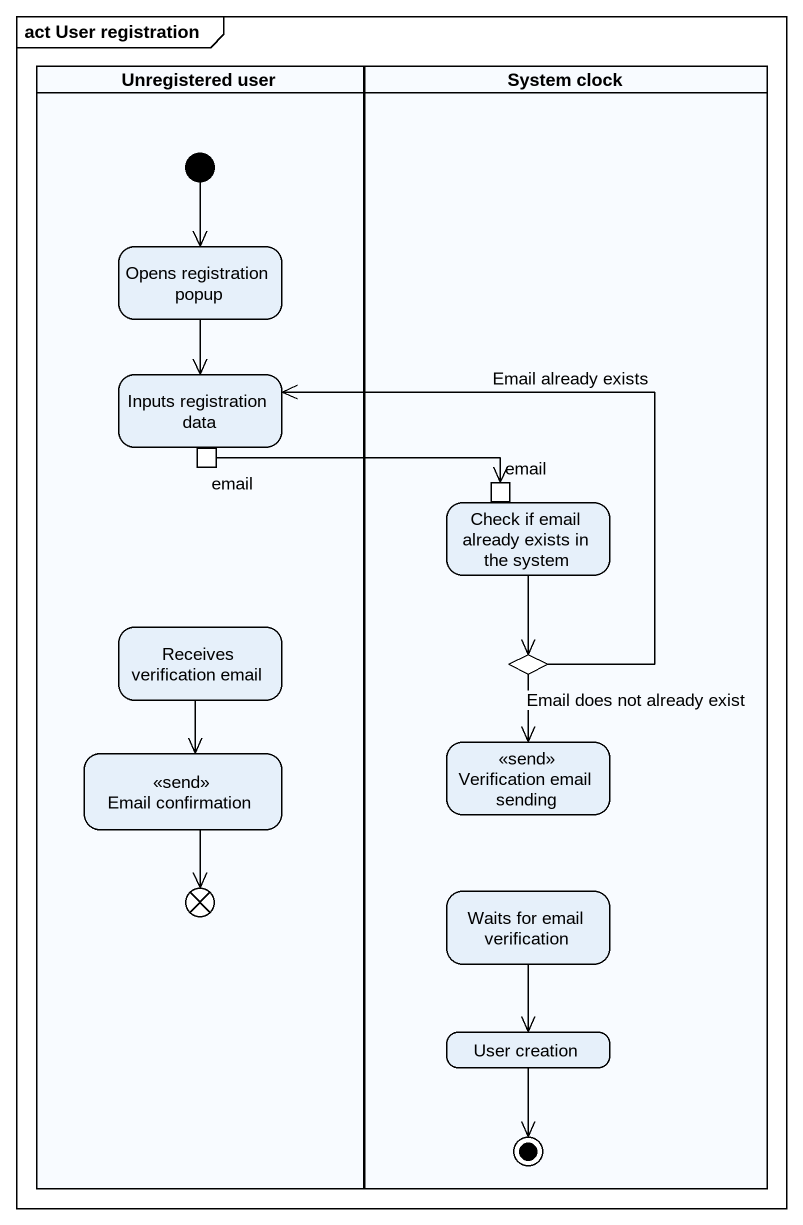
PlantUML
@startuml
mainframe act User registration
hide empty description
state "Unregistered user" as Unregistered_user <<partition>> {
  state "Opens registration popup" as Opens_registration_popup
  state "Inputs registration data" as Inputs_registration_data {
    state email <<outputPin>>
  }
  state "Receives verification email" as Receives_verification_email
  state "Email confirmation" as Email_confirmation <<send>>
  state flowfinal1 <<end>>
  [*] --> Opens_registration_popup
}
state "System clock" as System_clock <<partition>> {
  state "Check if email already exists in the system" as Check_if_email_already {
    state "email" as email_2 <<inputPin>>
  }
  state choice1 <<choice>>
  state "Verification email sending" as Verification_email_sending <<send>>
  state "Waits for email verification" as Waits_for_email_verification
  state "User creation" as User_creation
  User_creation --> [*]
}
Opens_registration_popup --> Inputs_registration_data
email -right-> email_2
Check_if_email_already --> choice1
Receives_verification_email --> Email_confirmation
choice1 -up-> Inputs_registration_data : Email already exists
choice1 --> Verification_email_sending : Email does not already exist
Email_confirmation --> flowfinal1
Waits_for_email_verification --> User_creation
@enduml
